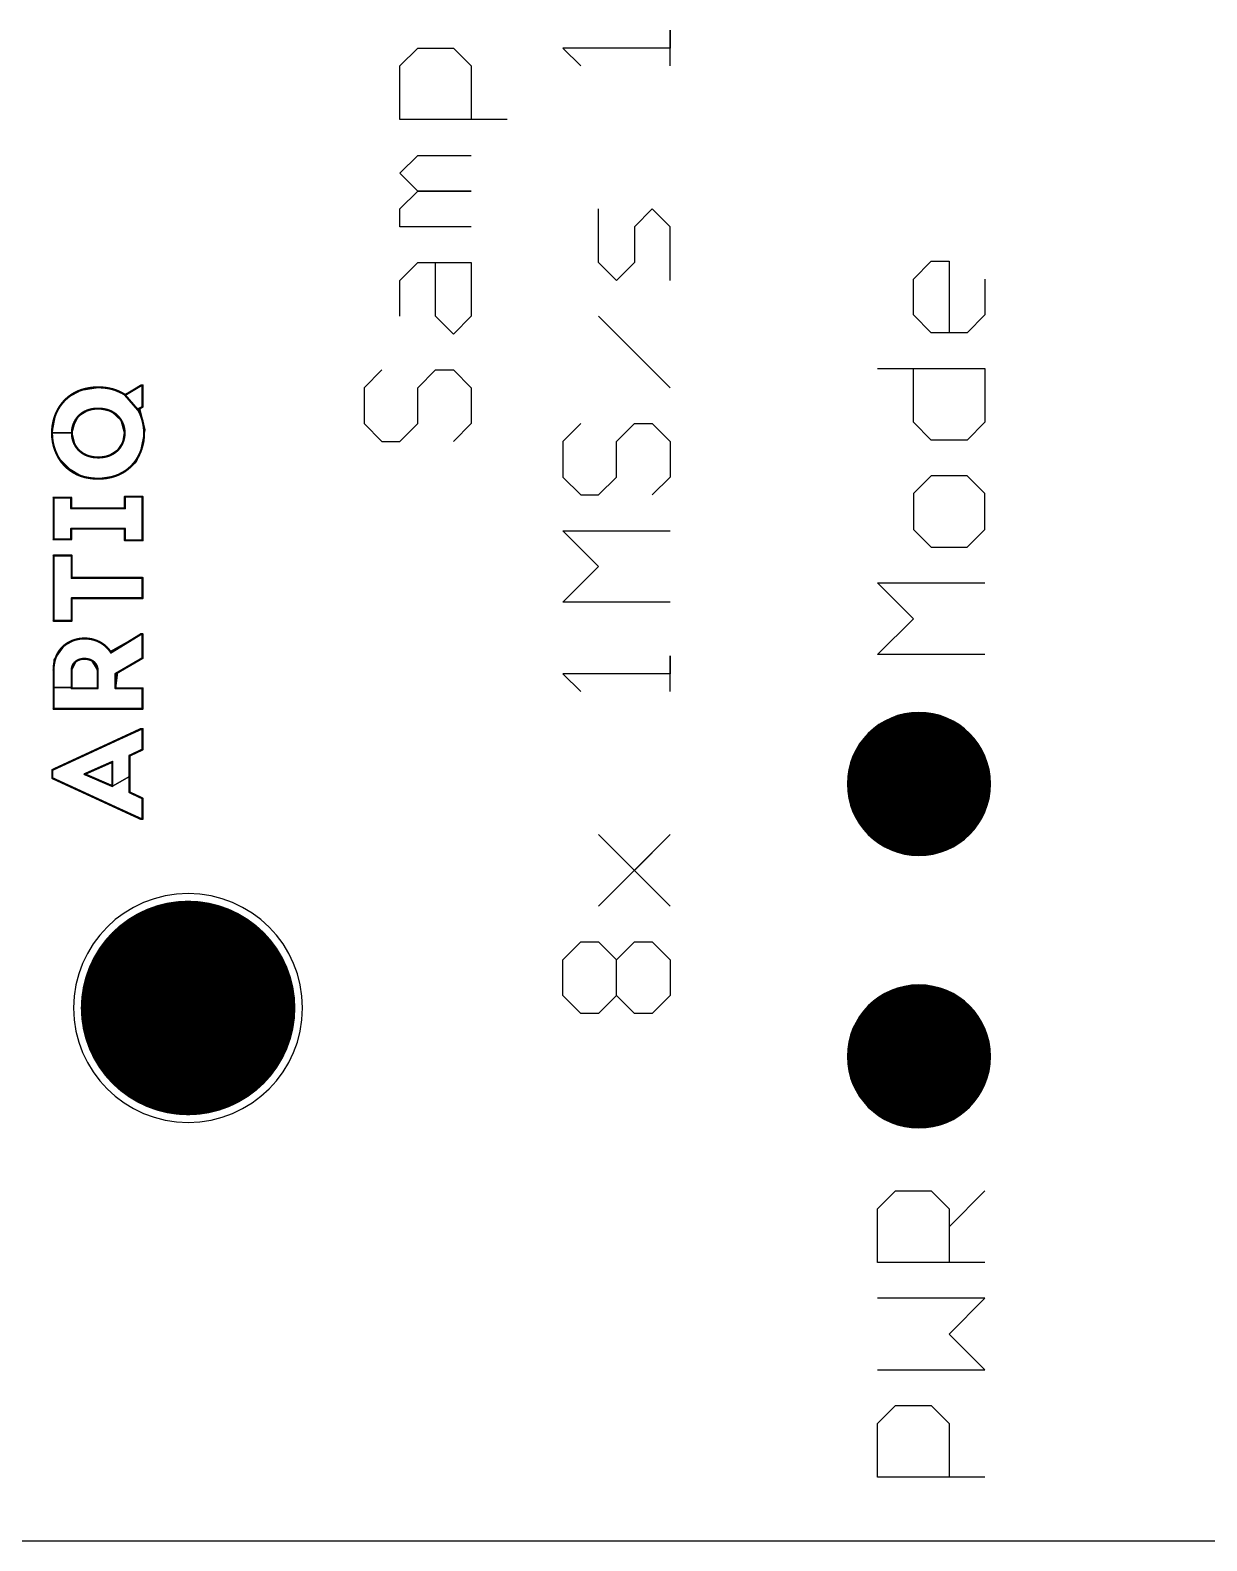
# Model space of a CAD drawing. Header units: millimetres. Extents: x 34 to 167, y 52 to 98.
# Drawn here: x 46.46 to 62.9, y 52.31 to 73.43 of the extents above; entities that cross this region are included whole.
import ezdxf

# ---------------------------------------------------------------- set-up
doc = ezdxf.new("R2010")
doc.units = ezdxf.units.MM
for name, color, linetype in [('Mechanical1', 6, 'Continuous'), ('MultiLayer', 9, 'Continuous'), ('PadHoleLayer', 156, 'Continuous'), ('TopOverlay', 2, 'Continuous')]:
    doc.layers.add(name, color=color, linetype=linetype)

msp = doc.modelspace()

# ---------------------------------------------------------------- linework, layer by layer
at = {"layer": 'Mechanical1'}
for points in [[(59.877, 62.89, 1), (57.877, 62.89, 1)], [(57.877, 62.89, 1), (57.877, 62.89, 1)], [(59.877, 62.89, 1), (59.877, 62.89, 1)], [(50.262, 59.758, 1), (47.062, 59.758, 1)], [(59.877, 59.08, 1), (57.877, 59.08, 1)], [(47.062, 59.758, 1), (47.062, 59.758, 1)], [(50.262, 59.758, 1), (50.262, 59.758, 1)], [(57.877, 59.08, 1), (57.877, 59.08, 1)], [(59.877, 59.08, 1), (59.877, 59.08, 1)]]:
    msp.add_lwpolyline(points, format="xyb", close=True, dxfattribs=at)
msp.add_lwpolyline([(33.962, 52.308), (162.362, 52.308)], dxfattribs=at)
at = {"layer": 'MultiLayer', "const_width": 0.762}
for points in [[(58.496, 62.89, 1), (59.258, 62.89, 1)], [(48.281, 59.758, 1), (49.043, 59.758, 1)], [(58.496, 59.08, 1), (59.258, 59.08, 1)]]:
    msp.add_lwpolyline(points, format="xyb", close=True, dxfattribs=at)
at = {"layer": 'PadHoleLayer'}
for points, const_width in [([(58.377, 62.89, 1), (59.377, 62.89, 1)], 1), ([(47.912, 59.758, 1), (49.412, 59.758, 1)], 1.5), ([(58.377, 59.08, 1), (59.377, 59.08, 1)], 1)]:
    msp.add_lwpolyline(points, format="xyb", close=True, dxfattribs=dict(at, const_width=const_width))
at = {"layer": 'TopOverlay'}
for p, q in [((55.4, 72.929), (55.4, 73.428)), ((55.4, 73.428), (55.4, 73.179)), ((51.621, 72.929), (51.871, 73.179)), ((51.871, 73.179), (52.371, 73.179)), ((52.371, 73.179), (52.621, 72.929)), ((55.4, 73.179), (53.9, 73.179)), ((53.9, 73.179), (54.15, 72.929)), ((51.621, 72.179), (51.621, 72.929)), ((52.621, 72.929), (52.621, 72.179)), ((53.121, 72.179), (51.621, 72.179)), ((51.621, 71.429), (51.871, 71.679)), ((51.871, 71.679), (52.621, 71.679)), ((51.871, 71.179), (51.621, 71.429)), ((51.621, 70.929), (51.871, 71.179)), ((51.871, 71.179), (52.621, 71.179)), ((52.621, 71.179), (51.871, 71.179)), ((51.621, 70.679), (51.621, 70.929)), ((54.4, 70.18), (54.4, 70.929)), ((55.15, 70.929), (54.9, 70.679)), ((55.4, 70.679), (55.15, 70.929)), ((52.621, 70.679), (51.621, 70.679)), ((54.9, 70.679), (54.9, 70.18)), ((55.4, 69.93), (55.4, 70.679)), ((51.621, 69.93), (51.871, 70.18)), ((51.871, 70.18), (52.621, 70.18)), ((52.121, 69.43), (52.121, 70.18)), ((52.621, 70.18), (52.621, 69.43)), ((54.65, 69.93), (54.4, 70.18)), ((54.9, 70.18), (54.65, 69.93)), ((58.8, 69.948), (59.05, 70.198)), ((59.05, 70.198), (59.3, 70.198)), ((59.3, 70.198), (59.3, 69.199)), ((51.621, 69.43), (51.621, 69.93)), ((58.8, 69.448), (58.8, 69.948)), ((59.8, 69.948), (59.8, 69.448)), ((52.371, 69.18), (52.121, 69.43)), ((52.621, 69.43), (52.371, 69.18)), ((55.4, 68.43), (54.4, 69.43)), ((59.05, 69.199), (58.8, 69.448)), ((59.8, 69.448), (59.55, 69.199)), ((59.55, 69.199), (59.05, 69.199)), ((51.371, 68.68), (51.121, 68.43)), ((51.871, 68.43), (52.121, 68.68)), ((52.121, 68.68), (52.371, 68.68)), ((52.371, 68.68), (52.621, 68.43)), ((58.3, 68.699), (59.8, 68.699)), ((58.8, 67.949), (58.8, 68.699)), ((59.8, 68.699), (59.8, 67.949)), ((47.168, 68.398), (47.405, 68.431)), ((47.405, 68.431), (47.488, 68.431)), ((47.488, 68.431), (47.603, 68.41)), ((47.774, 68.335), (48.025, 68.464)), ((48.025, 68.464), (48.025, 68.163)), ((51.121, 68.43), (51.121, 67.93)), ((51.871, 67.93), (51.871, 68.43)), ((52.621, 68.43), (52.621, 67.93)), ((46.888, 68.2), (46.987, 68.299)), ((46.987, 68.299), (47.168, 68.398)), ((47.603, 68.41), (47.774, 68.335)), ((46.76, 67.797), (46.815, 68.07)), ((46.815, 68.07), (46.888, 68.2)), ((47.127, 68.029), (47.069, 67.917)), ((47.27, 68.118), (47.127, 68.029)), ((47.405, 68.138), (47.27, 68.118)), ((47.597, 68.095), (47.405, 68.138)), ((47.727, 67.97), (47.597, 68.095)), ((48.025, 68.163), (47.987, 68.127)), ((47.987, 68.127), (48.057, 67.841)), ((46.787, 67.615), (46.76, 67.797)), ((46.76, 67.797), (47.038, 67.797)), ((47.038, 67.797), (46.76, 67.797)), ((47.069, 67.917), (47.038, 67.797)), ((47.038, 67.797), (47.069, 67.666)), ((47.775, 67.797), (47.727, 67.97)), ((47.752, 67.666), (47.775, 67.797)), ((48.057, 67.841), (47.992, 67.521)), ((51.121, 67.93), (51.371, 67.68)), ((51.621, 67.68), (51.871, 67.93)), ((52.621, 67.93), (52.371, 67.68)), ((54.15, 67.93), (53.9, 67.68)), ((54.65, 67.68), (54.9, 67.93)), ((54.9, 67.93), (55.15, 67.93)), ((55.15, 67.93), (55.4, 67.68)), ((59.05, 67.699), (58.8, 67.949)), ((59.8, 67.949), (59.55, 67.699)), ((46.859, 67.439), (46.787, 67.615)), ((47.069, 67.666), (47.117, 67.564)), ((47.686, 67.564), (47.752, 67.666)), ((51.371, 67.68), (51.621, 67.68)), ((53.9, 67.68), (53.9, 67.18)), ((54.65, 67.18), (54.65, 67.68)), ((55.4, 67.68), (55.4, 67.18)), ((59.55, 67.699), (59.05, 67.699)), ((47.015, 67.285), (46.859, 67.439)), ((47.117, 67.564), (47.27, 67.475)), ((47.27, 67.475), (47.478, 67.46)), ((47.478, 67.46), (47.542, 67.475)), ((47.542, 67.475), (47.686, 67.564)), ((47.93, 67.386), (47.822, 67.293)), ((47.992, 67.521), (47.93, 67.386)), ((47.142, 67.208), (47.015, 67.285)), ((47.284, 67.163), (47.142, 67.208)), ((47.405, 67.158), (47.284, 67.163)), ((47.641, 67.194), (47.405, 67.158)), ((47.822, 67.293), (47.641, 67.194)), ((53.9, 67.18), (54.15, 66.931)), ((54.4, 66.931), (54.65, 67.18)), ((55.4, 67.18), (55.15, 66.931)), ((59.05, 67.199), (58.8, 66.949)), ((59.55, 67.199), (59.05, 67.199)), ((59.8, 66.949), (59.55, 67.199)), ((47.027, 66.894), (46.782, 66.894)), ((46.782, 66.894), (46.782, 66.309)), ((47.027, 66.743), (47.027, 66.894)), ((47.778, 66.743), (47.027, 66.743)), ((48.025, 66.906), (47.778, 66.906)), ((47.778, 66.906), (47.778, 66.743)), ((48.025, 66.296), (48.025, 66.906)), ((54.15, 66.931), (54.4, 66.931)), ((58.8, 66.949), (58.8, 66.449)), ((59.8, 66.449), (59.8, 66.949)), ((47.027, 66.309), (47.027, 66.459)), ((47.027, 66.459), (47.778, 66.459)), ((47.778, 66.459), (47.778, 66.296)), ((54.4, 65.931), (53.9, 66.431)), ((53.9, 66.431), (55.4, 66.431)), ((58.8, 66.449), (59.05, 66.2)), ((59.55, 66.2), (59.8, 66.449)), ((46.782, 66.309), (47.027, 66.309)), ((47.778, 66.296), (48.025, 66.296)), ((59.05, 66.2), (59.55, 66.2)), ((46.782, 66.084), (47.035, 66.084)), ((46.782, 65.171), (46.782, 66.084)), ((47.035, 66.084), (47.035, 65.771)), ((53.9, 65.431), (54.4, 65.931)), ((47.035, 65.771), (48.025, 65.771)), ((48.025, 65.771), (48.025, 65.487)), ((58.8, 65.2), (58.3, 65.7)), ((58.3, 65.7), (59.8, 65.7)), ((48.025, 65.487), (47.035, 65.487)), ((47.035, 65.487), (47.035, 65.171)), ((55.4, 65.431), (53.9, 65.431)), ((47.035, 65.171), (46.782, 65.171)), ((58.3, 64.7), (58.8, 65.2)), ((46.933, 64.828), (47.078, 64.903)), ((47.078, 64.903), (47.193, 64.923)), ((47.193, 64.923), (47.358, 64.903)), ((47.358, 64.903), (47.472, 64.846)), ((47.472, 64.846), (47.574, 64.744)), ((47.574, 64.744), (48.004, 64.986)), ((48.004, 64.986), (48.025, 64.986)), ((48.025, 64.986), (48.025, 64.651)), ((46.791, 64.627), (46.933, 64.828)), ((47.188, 64.64), (47.093, 64.603)), ((47.318, 64.615), (47.188, 64.64)), ((48.025, 64.651), (47.676, 64.448)), ((55.4, 64.181), (55.4, 64.681)), ((55.4, 64.681), (55.4, 64.431)), ((59.8, 64.7), (58.3, 64.7)), ((46.782, 64.238), (46.791, 64.627)), ((47.093, 64.603), (47.035, 64.484)), ((47.035, 64.484), (47.035, 64.238)), ((47.397, 64.484), (47.318, 64.615)), ((47.397, 64.228), (47.397, 64.484)), ((47.676, 64.448), (47.647, 64.229)), ((55.4, 64.431), (53.9, 64.431)), ((53.9, 64.431), (54.15, 64.181)), ((46.782, 63.941), (46.782, 64.238)), ((46.782, 64.238), (47.397, 64.228)), ((47.035, 64.238), (46.782, 64.238)), ((47.647, 64.229), (48.025, 64.229)), ((48.025, 64.229), (48.025, 63.941)), ((48.025, 63.941), (46.782, 63.941)), ((46.765, 63.086), (48.025, 63.659)), ((48.025, 63.659), (48.025, 63.371)), ((48.025, 63.371), (47.844, 63.286)), ((47.604, 63.199), (47.215, 63.027)), ((47.604, 62.86), (47.604, 63.199)), ((47.844, 63.286), (47.844, 62.992)), ((46.765, 62.971), (46.765, 63.086)), ((48.025, 62.4), (46.765, 62.971)), ((47.215, 63.027), (47.604, 62.86)), ((47.844, 62.992), (47.604, 62.86)), ((47.604, 62.86), (47.844, 62.992)), ((47.844, 62.992), (47.844, 62.773)), ((47.844, 62.773), (48.025, 62.688)), ((48.025, 62.688), (48.025, 62.4)), ((54.4, 61.182), (55.4, 62.182)), ((54.9, 61.682), (54.4, 62.182)), ((54.4, 62.182), (55.4, 61.182)), ((55.4, 62.182), (54.9, 61.682)), ((53.9, 60.433), (54.15, 60.683)), ((54.15, 60.683), (54.4, 60.683)), ((54.4, 60.683), (54.65, 60.433)), ((54.65, 60.433), (54.9, 60.683)), ((54.9, 60.683), (55.15, 60.683)), ((55.15, 60.683), (55.4, 60.433)), ((53.9, 59.933), (53.9, 60.433)), ((54.65, 59.933), (54.65, 60.433)), ((55.4, 60.433), (55.4, 59.933)), ((54.15, 59.683), (53.9, 59.933)), ((54.65, 59.933), (54.4, 59.683)), ((54.9, 59.683), (54.65, 59.933)), ((55.4, 59.933), (55.15, 59.683)), ((54.4, 59.683), (54.15, 59.683)), ((55.15, 59.683), (54.9, 59.683)), ((58.3, 56.949), (58.55, 57.199)), ((58.55, 57.199), (59.05, 57.199)), ((59.05, 57.199), (59.3, 56.949)), ((59.3, 56.699), (59.8, 57.199)), ((58.3, 56.199), (58.3, 56.949)), ((59.3, 56.949), (59.3, 56.199)), ((59.8, 56.199), (58.3, 56.199)), ((59.8, 55.699), (58.3, 55.699)), ((59.3, 55.199), (59.8, 55.699)), ((59.8, 54.7), (59.3, 55.199)), ((58.3, 54.7), (59.8, 54.7)), ((58.3, 53.95), (58.55, 54.2)), ((58.55, 54.2), (59.05, 54.2)), ((59.05, 54.2), (59.3, 53.95)), ((58.3, 53.2), (58.3, 53.95)), ((59.3, 53.95), (59.3, 53.2)), ((59.8, 53.2), (58.3, 53.2))]:
    msp.add_line(p, q, dxfattribs=at)
at = {"layer": 'TopOverlay', "const_width": 0.03}
for points in [[(47.168, 68.398, -0.082173), (47.405, 68.435)], [(47.405, 68.435, -0.024862), (47.488, 68.431)], [(47.488, 68.431, -0.041128), (47.604, 68.41)], [(46.815, 68.07, -0.121713), (46.987, 68.299)], [(46.987, 68.299, -0.08923), (47.168, 68.398)], [(47.604, 68.41, -0.076296), (47.774, 68.335)], [(46.76, 67.797, -0.10144), (46.815, 68.07)], [(47.038, 67.797, -0.188409), (47.127, 68.029)], [(47.127, 68.029, -0.130203), (47.27, 68.118)], [(47.27, 68.118, -0.040287), (47.334, 68.133)], [(47.334, 68.133, -0.036986), (47.405, 68.138)], [(47.405, 68.138, -0.076951), (47.542, 68.118)], [(47.542, 68.118, -0.042274), (47.597, 68.095)], [(47.597, 68.095, -0.283151), (47.775, 67.797)], [(47.969, 68.11, -0.012843), (47.984, 68.081)], [(47.984, 68.081, -0.10974), (48.047, 67.792)], [(46.859, 67.439, -0.139016), (46.76, 67.797)], [(47.215, 67.498, -0.282047), (47.038, 67.797)], [(47.775, 67.797, -0.189487), (47.686, 67.564)], [(48.047, 67.792, -0.101479), (47.992, 67.521)], [(47.28, 67.168, -0.223663), (46.859, 67.439)], [(47.27, 67.475, -0.042507), (47.215, 67.498)], [(47.405, 67.455, -0.07753), (47.27, 67.475)], [(47.478, 67.46, -0.036709), (47.405, 67.455)], [(47.542, 67.475, -0.040012), (47.478, 67.46)], [(47.686, 67.564, -0.129767), (47.542, 67.475)], [(47.992, 67.521, -0.121683), (47.822, 67.293)], [(47.405, 67.158, -0.039292), (47.28, 67.168)], [(47.641, 67.195, -0.082179), (47.405, 67.158)], [(47.822, 67.293, -0.08921), (47.641, 67.195)], [(46.811, 64.654, -0.134946), (46.933, 64.827)], [(46.933, 64.827, -0.098514), (47.078, 64.904)], [(47.078, 64.904, -0.153363), (47.358, 64.902)], [(47.358, 64.902, -0.167062), (47.574, 64.743)], [(46.785, 64.543, -0.059848), (46.811, 64.654)], [(47.093, 64.602, -0.038316), (47.114, 64.616)], [(47.114, 64.616, -0.03453), (47.138, 64.627)], [(47.138, 64.627, -0.061061), (47.188, 64.639)], [(47.188, 64.639, -0.028782), (47.214, 64.64)], [(47.214, 64.64, -0.091249), (47.294, 64.625)], [(47.294, 64.625, -0.034206), (47.318, 64.614)], [(47.318, 64.614, -0.037523), (47.339, 64.6)], [(46.782, 64.483, -0.027406), (46.785, 64.543)], [(47.035, 64.483, -0.09313), (47.045, 64.541)], [(47.045, 64.541, -0.138672), (47.093, 64.602)], [(47.339, 64.6, -0.04135), (47.358, 64.582)], [(47.358, 64.582, -0.193784), (47.397, 64.483)]]:
    msp.add_lwpolyline(points, format="xyb", dxfattribs=at)
at = {"layer": 'TopOverlay', "const_width": 0.015}
for points in [[(47.398, 68.435, 1), (47.413, 68.435, 1)], [(47.398, 68.435, 1), (47.413, 68.435, 1)], [(47.48, 68.431, 1), (47.495, 68.431, 1)], [(47.48, 68.431, 1), (47.495, 68.431, 1)], [(48.002, 68.464, 1), (48.017, 68.464, 1)], [(48.002, 68.464, 1), (48.017, 68.464, 1)], [(48.018, 68.464, 1), (48.033, 68.464, 1)], [(48.018, 68.464, 1), (48.033, 68.464, 1)], [(46.979, 68.299, 1), (46.994, 68.299, 1)], [(46.979, 68.299, 1), (46.994, 68.299, 1)], [(47.16, 68.398, 1), (47.175, 68.398, 1)], [(47.16, 68.398, 1), (47.175, 68.398, 1)], [(47.596, 68.41, 1), (47.611, 68.41, 1)], [(47.596, 68.41, 1), (47.611, 68.41, 1)], [(47.767, 68.335, 1), (47.782, 68.335, 1)], [(47.767, 68.335, 1), (47.782, 68.335, 1)], [(47.767, 68.335, 1), (47.782, 68.335, 1)], [(47.778, 68.329, 1), (47.793, 68.329, 1)], [(47.778, 68.329, 1), (47.793, 68.329, 1)], [(46.808, 68.07, 1), (46.823, 68.07, 1)], [(46.808, 68.07, 1), (46.823, 68.07, 1)], [(47.12, 68.029, 1), (47.135, 68.029, 1)], [(47.12, 68.029, 1), (47.135, 68.029, 1)], [(47.263, 68.118, 1), (47.278, 68.118, 1)], [(47.263, 68.118, 1), (47.278, 68.118, 1)], [(47.326, 68.133, 1), (47.341, 68.133, 1)], [(47.326, 68.133, 1), (47.341, 68.133, 1)], [(47.398, 68.138, 1), (47.413, 68.138, 1)], [(47.398, 68.138, 1), (47.413, 68.138, 1)], [(47.534, 68.118, 1), (47.549, 68.118, 1)], [(47.534, 68.118, 1), (47.549, 68.118, 1)], [(47.59, 68.095, 1), (47.605, 68.095, 1)], [(47.59, 68.095, 1), (47.605, 68.095, 1)], [(47.952, 68.128, 1), (47.967, 68.128, 1)], [(47.952, 68.128, 1), (47.967, 68.128, 1)], [(47.962, 68.11, 1), (47.977, 68.11, 1)], [(47.962, 68.11, 1), (47.977, 68.11, 1)], [(47.962, 68.11, 1), (47.977, 68.11, 1)], [(47.976, 68.081, 1), (47.991, 68.081, 1)], [(47.976, 68.081, 1), (47.991, 68.081, 1)], [(48.018, 68.163, 1), (48.033, 68.163, 1)], [(48.018, 68.163, 1), (48.033, 68.163, 1)], [(46.752, 67.797, 1), (46.767, 67.797, 1)], [(46.752, 67.797, 1), (46.767, 67.797, 1)], [(47.031, 67.797, 1), (47.046, 67.797, 1)], [(47.031, 67.797, 1), (47.046, 67.797, 1)], [(47.768, 67.797, 1), (47.783, 67.797, 1)], [(47.768, 67.797, 1), (47.783, 67.797, 1)], [(48.039, 67.792, 1), (48.054, 67.792, 1)], [(48.039, 67.792, 1), (48.054, 67.792, 1)], [(46.852, 67.439, 1), (46.867, 67.439, 1)], [(46.852, 67.439, 1), (46.867, 67.439, 1)], [(47.207, 67.498, 1), (47.222, 67.498, 1)], [(47.207, 67.498, 1), (47.222, 67.498, 1)], [(47.263, 67.475, 1), (47.278, 67.475, 1)], [(47.263, 67.475, 1), (47.278, 67.475, 1)], [(47.398, 67.455, 1), (47.413, 67.455, 1)], [(47.398, 67.455, 1), (47.413, 67.455, 1)], [(47.47, 67.46, 1), (47.485, 67.46, 1)], [(47.47, 67.46, 1), (47.485, 67.46, 1)], [(47.534, 67.475, 1), (47.549, 67.475, 1)], [(47.534, 67.475, 1), (47.549, 67.475, 1)], [(47.678, 67.564, 1), (47.693, 67.564, 1)], [(47.678, 67.564, 1), (47.693, 67.564, 1)], [(47.984, 67.521, 1), (47.999, 67.521, 1)], [(47.984, 67.521, 1), (47.999, 67.521, 1)], [(47.272, 67.168, 1), (47.287, 67.168, 1)], [(47.272, 67.168, 1), (47.287, 67.168, 1)], [(47.398, 67.158, 1), (47.413, 67.158, 1)], [(47.398, 67.158, 1), (47.413, 67.158, 1)], [(47.634, 67.195, 1), (47.649, 67.195, 1)], [(47.634, 67.195, 1), (47.649, 67.195, 1)], [(47.814, 67.293, 1), (47.829, 67.293, 1)], [(47.814, 67.293, 1), (47.829, 67.293, 1)], [(46.774, 66.894, 1), (46.789, 66.894, 1)], [(46.774, 66.894, 1), (46.789, 66.894, 1)], [(47.02, 66.894, 1), (47.035, 66.894, 1)], [(47.02, 66.894, 1), (47.035, 66.894, 1)], [(47.02, 66.743, 1), (47.035, 66.743, 1)], [(47.02, 66.743, 1), (47.035, 66.743, 1)], [(47.771, 66.906, 1), (47.786, 66.906, 1)], [(47.771, 66.906, 1), (47.786, 66.906, 1)], [(47.771, 66.743, 1), (47.786, 66.743, 1)], [(47.771, 66.743, 1), (47.786, 66.743, 1)], [(48.018, 66.906, 1), (48.033, 66.906, 1)], [(48.018, 66.906, 1), (48.033, 66.906, 1)], [(46.774, 66.309, 1), (46.789, 66.309, 1)], [(46.774, 66.309, 1), (46.789, 66.309, 1)], [(47.02, 66.459, 1), (47.035, 66.459, 1)], [(47.02, 66.459, 1), (47.035, 66.459, 1)], [(47.02, 66.309, 1), (47.035, 66.309, 1)], [(47.02, 66.309, 1), (47.035, 66.309, 1)], [(47.771, 66.459, 1), (47.786, 66.459, 1)], [(47.771, 66.459, 1), (47.786, 66.459, 1)], [(47.771, 66.296, 1), (47.786, 66.296, 1)], [(47.771, 66.296, 1), (47.786, 66.296, 1)], [(48.018, 66.296, 1), (48.033, 66.296, 1)], [(48.018, 66.296, 1), (48.033, 66.296, 1)], [(46.774, 66.084, 1), (46.789, 66.084, 1)], [(46.774, 66.084, 1), (46.789, 66.084, 1)], [(47.027, 66.084, 1), (47.042, 66.084, 1)], [(47.027, 66.084, 1), (47.042, 66.084, 1)], [(47.027, 65.771, 1), (47.042, 65.771, 1)], [(47.027, 65.771, 1), (47.042, 65.771, 1)], [(48.018, 65.771, 1), (48.033, 65.771, 1)], [(48.018, 65.771, 1), (48.033, 65.771, 1)], [(47.027, 65.487, 1), (47.042, 65.487, 1)], [(47.027, 65.487, 1), (47.042, 65.487, 1)], [(48.018, 65.487, 1), (48.033, 65.487, 1)], [(48.018, 65.487, 1), (48.033, 65.487, 1)], [(46.774, 65.171, 1), (46.789, 65.171, 1)], [(46.774, 65.171, 1), (46.789, 65.171, 1)], [(47.027, 65.171, 1), (47.042, 65.171, 1)], [(47.027, 65.171, 1), (47.042, 65.171, 1)], [(46.925, 64.827, 1), (46.94, 64.827, 1)], [(46.925, 64.827, 1), (46.94, 64.827, 1)], [(47.07, 64.904, 1), (47.085, 64.904, 1)], [(47.07, 64.904, 1), (47.085, 64.904, 1)], [(47.351, 64.902, 1), (47.366, 64.902, 1)], [(47.351, 64.902, 1), (47.366, 64.902, 1)], [(47.996, 64.985, 1), (48.011, 64.985, 1)], [(47.996, 64.985, 1), (48.011, 64.985, 1)], [(48.018, 64.985, 1), (48.033, 64.985, 1)], [(48.018, 64.985, 1), (48.033, 64.985, 1)], [(46.804, 64.654, 1), (46.819, 64.654, 1)], [(46.804, 64.654, 1), (46.819, 64.654, 1)], [(47.107, 64.616, 1), (47.122, 64.616, 1)], [(47.107, 64.616, 1), (47.122, 64.616, 1)], [(47.13, 64.627, 1), (47.145, 64.627, 1)], [(47.13, 64.627, 1), (47.145, 64.627, 1)], [(47.181, 64.639, 1), (47.196, 64.639, 1)], [(47.181, 64.639, 1), (47.196, 64.639, 1)], [(47.207, 64.64, 1), (47.222, 64.64, 1)], [(47.207, 64.64, 1), (47.222, 64.64, 1)], [(47.286, 64.625, 1), (47.301, 64.625, 1)], [(47.286, 64.625, 1), (47.301, 64.625, 1)], [(47.31, 64.614, 1), (47.325, 64.614, 1)], [(47.31, 64.614, 1), (47.325, 64.614, 1)], [(47.566, 64.743, 1), (47.581, 64.743, 1)], [(47.566, 64.743, 1), (47.581, 64.743, 1)], [(47.577, 64.727, 1), (47.592, 64.727, 1)], [(47.577, 64.727, 1), (47.592, 64.727, 1)], [(48.018, 64.65, 1), (48.033, 64.65, 1)], [(48.018, 64.65, 1), (48.033, 64.65, 1)], [(46.774, 64.483, 1), (46.789, 64.483, 1)], [(46.774, 64.483, 1), (46.789, 64.483, 1)], [(46.778, 64.543, 1), (46.793, 64.543, 1)], [(46.778, 64.543, 1), (46.793, 64.543, 1)], [(47.027, 64.468, 1), (47.042, 64.468, 1)], [(47.027, 64.468, 1), (47.042, 64.468, 1)], [(47.027, 64.452, 1), (47.042, 64.452, 1)], [(47.027, 64.452, 1), (47.042, 64.452, 1)], [(47.026, 64.436, 1), (47.041, 64.436, 1)], [(47.026, 64.436, 1), (47.041, 64.436, 1)], [(47.026, 64.42, 1), (47.041, 64.42, 1)], [(47.026, 64.42, 1), (47.041, 64.42, 1)], [(47.026, 64.405, 1), (47.041, 64.405, 1)], [(47.026, 64.405, 1), (47.041, 64.405, 1)], [(47.027, 64.483, 1), (47.042, 64.483, 1)], [(47.027, 64.483, 1), (47.042, 64.483, 1)], [(47.038, 64.541, 1), (47.053, 64.541, 1)], [(47.038, 64.541, 1), (47.053, 64.541, 1)], [(47.085, 64.602, 1), (47.1, 64.602, 1)], [(47.085, 64.602, 1), (47.1, 64.602, 1)], [(47.332, 64.6, 1), (47.347, 64.6, 1)], [(47.332, 64.6, 1), (47.347, 64.6, 1)], [(47.351, 64.582, 1), (47.366, 64.582, 1)], [(47.351, 64.582, 1), (47.366, 64.582, 1)], [(47.389, 64.483, 1), (47.404, 64.483, 1)], [(47.389, 64.483, 1), (47.404, 64.483, 1)], [(47.64, 64.43, 1), (47.655, 64.43, 1)], [(47.64, 64.43, 1), (47.655, 64.43, 1)], [(47.026, 64.389, 1), (47.041, 64.389, 1)], [(47.026, 64.389, 1), (47.041, 64.389, 1)], [(47.026, 64.373, 1), (47.041, 64.373, 1)], [(47.026, 64.373, 1), (47.041, 64.373, 1)], [(47.026, 64.357, 1), (47.042, 64.357, 1)], [(47.026, 64.357, 1), (47.042, 64.357, 1)], [(47.027, 64.325, 1), (47.042, 64.325, 1)], [(47.027, 64.325, 1), (47.042, 64.325, 1)], [(47.027, 64.317, 1), (47.042, 64.317, 1)], [(47.027, 64.317, 1), (47.042, 64.317, 1)], [(47.027, 64.31, 1), (47.042, 64.31, 1)], [(47.027, 64.31, 1), (47.042, 64.31, 1)], [(47.027, 64.302, 1), (47.042, 64.302, 1)], [(47.027, 64.302, 1), (47.042, 64.302, 1)], [(47.027, 64.294, 1), (47.042, 64.294, 1)], [(47.027, 64.294, 1), (47.042, 64.294, 1)], [(47.027, 64.286, 1), (47.042, 64.286, 1)], [(47.027, 64.286, 1), (47.042, 64.286, 1)], [(47.027, 64.279, 1), (47.042, 64.279, 1)], [(47.027, 64.279, 1), (47.042, 64.279, 1)], [(47.027, 64.271, 1), (47.042, 64.271, 1)], [(47.027, 64.271, 1), (47.042, 64.271, 1)], [(47.027, 64.263, 1), (47.042, 64.263, 1)], [(47.027, 64.263, 1), (47.042, 64.263, 1)], [(47.027, 64.248, 1), (47.042, 64.248, 1)], [(47.027, 64.248, 1), (47.042, 64.248, 1)], [(47.027, 64.227, 1), (47.042, 64.227, 1)], [(47.027, 64.227, 1), (47.042, 64.227, 1)], [(47.389, 64.227, 1), (47.404, 64.227, 1)], [(47.389, 64.227, 1), (47.404, 64.227, 1)], [(47.64, 64.228, 1), (47.655, 64.228, 1)], [(47.64, 64.228, 1), (47.655, 64.228, 1)], [(48.018, 64.228, 1), (48.033, 64.228, 1)], [(48.018, 64.228, 1), (48.033, 64.228, 1)], [(46.774, 63.94, 1), (46.789, 63.94, 1)], [(46.774, 63.94, 1), (46.789, 63.94, 1)], [(48.018, 63.94, 1), (48.033, 63.94, 1)], [(48.018, 63.94, 1), (48.033, 63.94, 1)], [(47.995, 63.659, 1), (48.01, 63.659, 1)], [(47.995, 63.659, 1), (48.01, 63.659, 1)], [(48.018, 63.659, 1), (48.033, 63.659, 1)], [(48.018, 63.659, 1), (48.033, 63.659, 1)], [(48.018, 63.371, 1), (48.033, 63.371, 1)], [(48.018, 63.371, 1), (48.033, 63.371, 1)], [(47.596, 63.199, 1), (47.611, 63.199, 1)], [(47.596, 63.199, 1), (47.611, 63.199, 1)], [(47.836, 63.286, 1), (47.851, 63.286, 1)], [(47.836, 63.286, 1), (47.851, 63.286, 1)], [(46.758, 63.086, 1), (46.773, 63.086, 1)], [(46.758, 63.086, 1), (46.773, 63.086, 1)], [(46.758, 62.971, 1), (46.773, 62.971, 1)], [(46.758, 62.971, 1), (46.773, 62.971, 1)], [(47.207, 63.027, 1), (47.222, 63.027, 1)], [(47.207, 63.027, 1), (47.222, 63.027, 1)], [(47.596, 62.86, 1), (47.611, 62.86, 1)], [(47.596, 62.86, 1), (47.611, 62.86, 1)], [(47.836, 62.773, 1), (47.851, 62.773, 1)], [(47.836, 62.773, 1), (47.851, 62.773, 1)], [(48.018, 62.688, 1), (48.033, 62.688, 1)], [(48.018, 62.688, 1), (48.033, 62.688, 1)], [(47.995, 62.4, 1), (48.01, 62.4, 1)], [(47.995, 62.4, 1), (48.01, 62.4, 1)], [(48.018, 62.4, 1), (48.033, 62.4, 1)], [(48.018, 62.4, 1), (48.033, 62.4, 1)]]:
    msp.add_lwpolyline(points, format="xyb", close=True, dxfattribs=at)
at = {"layer": 'TopOverlay', "const_width": 0.03}
for points in [[(47.785, 68.329), (48.009, 68.464)], [(48.009, 68.464), (48.025, 68.464)], [(48.025, 68.163), (48.025, 68.464)], [(47.774, 68.335), (47.969, 68.11)], [(47.774, 68.335), (47.785, 68.329)], [(47.96, 68.128), (48.025, 68.163)], [(47.96, 68.128), (47.969, 68.11)], [(46.782, 66.309), (46.782, 66.894)], [(46.782, 66.894), (47.027, 66.894)], [(47.027, 66.743), (47.027, 66.894)], [(47.027, 66.743), (47.778, 66.743)], [(47.778, 66.743), (47.778, 66.906)], [(47.778, 66.906), (48.025, 66.906)], [(48.025, 66.296), (48.025, 66.906)], [(46.782, 66.309), (47.027, 66.309)], [(47.027, 66.459), (47.778, 66.459)], [(47.027, 66.309), (47.027, 66.459)], [(47.778, 66.296), (47.778, 66.459)], [(47.778, 66.296), (48.025, 66.296)], [(46.782, 65.171), (46.782, 66.084)], [(46.782, 66.084), (47.035, 66.084)], [(47.035, 65.771), (47.035, 66.084)], [(47.035, 65.771), (48.025, 65.771)], [(48.025, 65.487), (48.025, 65.771)], [(47.035, 65.171), (47.035, 65.487)], [(47.035, 65.487), (48.025, 65.487)], [(46.782, 65.171), (47.035, 65.171)], [(47.585, 64.727), (48.004, 64.985)], [(48.004, 64.985), (48.025, 64.985)], [(48.025, 64.65), (48.025, 64.985)], [(47.574, 64.743), (47.585, 64.727)], [(47.647, 64.43), (48.025, 64.65)], [(46.782, 63.94), (46.782, 64.483)], [(47.034, 64.468), (47.035, 64.483)], [(47.034, 64.452), (47.034, 64.468)], [(47.034, 64.436), (47.034, 64.452)], [(47.034, 64.42), (47.034, 64.436)], [(47.034, 64.405), (47.034, 64.42)], [(47.034, 64.405), (47.034, 64.389)], [(47.397, 64.227), (47.397, 64.483)], [(47.647, 64.228), (47.647, 64.43)], [(47.034, 64.389), (47.034, 64.373)], [(47.034, 64.373), (47.034, 64.357)], [(47.034, 64.357), (47.034, 64.325)], [(47.034, 64.325), (47.034, 64.317)], [(47.034, 64.317), (47.034, 64.31)], [(47.034, 64.31), (47.034, 64.302)], [(47.034, 64.302), (47.034, 64.294)], [(47.034, 64.294), (47.035, 64.286)], [(47.035, 64.286), (47.035, 64.279)], [(47.035, 64.279), (47.035, 64.271)], [(47.035, 64.271), (47.035, 64.263)], [(47.035, 64.263), (47.035, 64.248)], [(47.035, 64.227), (47.035, 64.248)], [(47.035, 64.227), (47.397, 64.227)], [(47.647, 64.228), (48.025, 64.228)], [(48.025, 63.94), (48.025, 64.228)], [(46.782, 63.94), (48.025, 63.94)], [(46.765, 63.086), (48.003, 63.659)], [(48.003, 63.659), (48.025, 63.659)], [(48.025, 63.371), (48.025, 63.659)], [(47.844, 63.286), (48.025, 63.371)], [(47.215, 63.027), (47.604, 63.199)], [(47.604, 62.86), (47.604, 63.199)], [(47.844, 62.773), (47.844, 63.286)], [(46.765, 62.971), (46.765, 63.086)], [(46.765, 62.971), (48.003, 62.4)], [(47.215, 63.027), (47.604, 62.86)], [(47.844, 62.773), (48.025, 62.688)], [(48.025, 62.4), (48.025, 62.688)], [(48.003, 62.4), (48.025, 62.4)]]:
    msp.add_lwpolyline(points, dxfattribs=at)
at = {"layer": 'TopOverlay'}
msp.add_solid([(46.782, 64.227), (47.035, 64.227), (46.782, 64.238), (47.035, 64.238)], dxfattribs=at)

doc.saveas('drawing.dxf')
